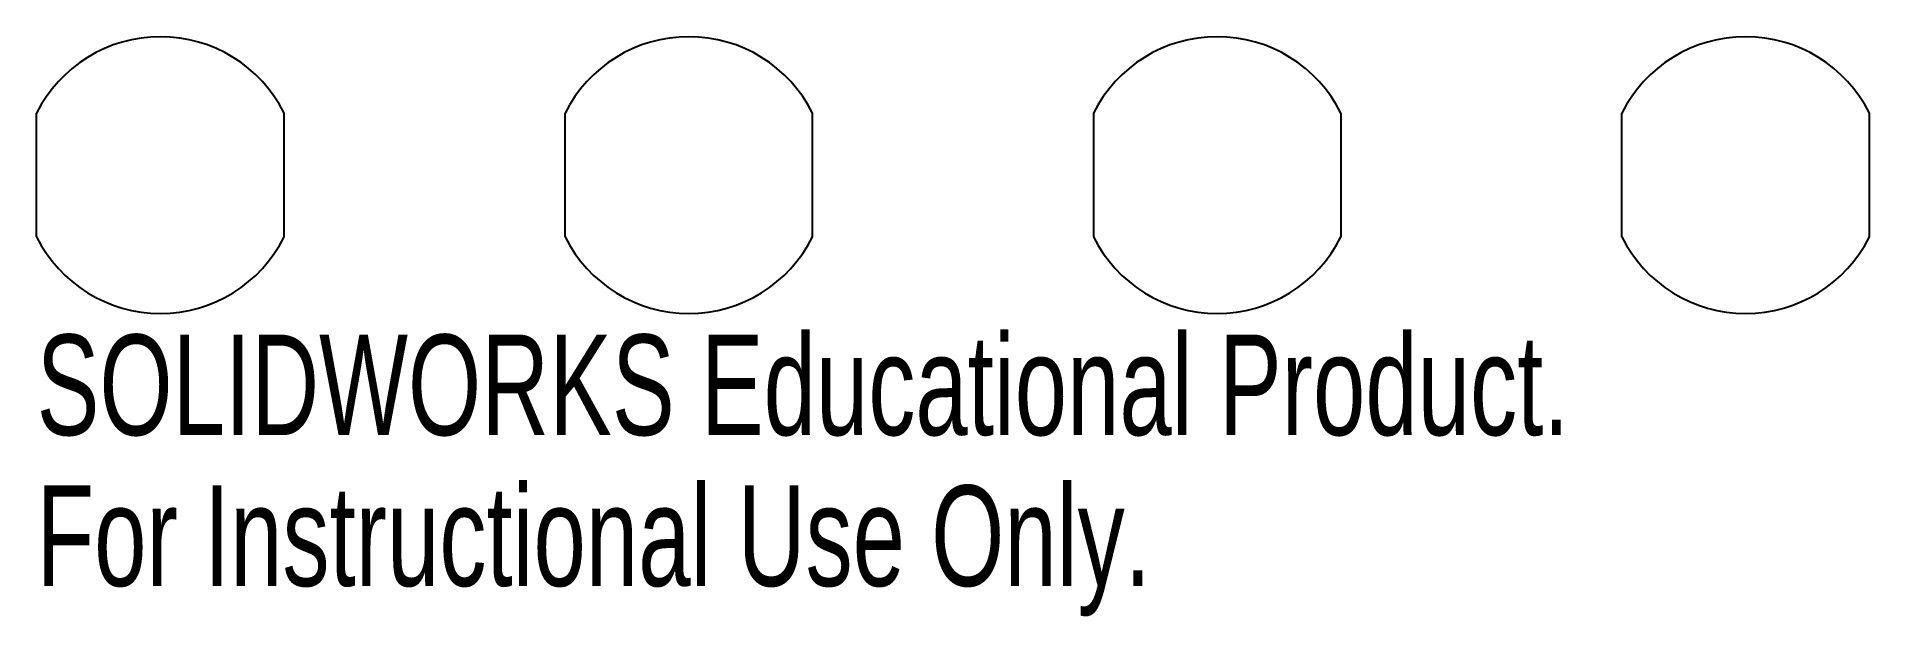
# Model space of a CAD drawing. Header units: millimetres. Extents: x -47.8 to 40.3, y -35 to -7.1.
import ezdxf

# ---------------------------------------------------------------- set-up
doc = ezdxf.new("R2010")
doc.units = ezdxf.units.MM
doc.styles.add('SLDTEXTSTYLE0', font='TXT', dxfattribs={"width": 0.7})

msp = doc.modelspace()

# ---------------------------------------------------------------- linework, layer by layer
at = {"color": 7, "linetype": 'Continuous', "lineweight": 25}
for p, q in [((-47.834, -16.711), (-47.834, -10.771)), ((-35.934, -16.711), (-35.934, -10.771)), ((-22.434, -16.711), (-22.434, -10.771)), ((-10.534, -16.711), (-10.534, -10.771)), ((2.966, -10.771), (2.966, -16.711)), ((14.866, -10.771), (14.866, -16.711)), ((28.366, -16.711), (28.366, -10.771)), ((40.266, -16.711), (40.266, -10.771))]:
    msp.add_line(p, q, dxfattribs=at)
for centre, start, end in [((-41.884, -13.741), 26.52681, 153.47319), ((-16.484, -13.741), 26.52681, 153.47319), ((8.916, -13.741), 26.52681, 153.47319), ((34.316, -13.741), 26.52681, 153.47319), ((-41.884, -13.741), 206.52681, 333.47319), ((-16.484, -13.741), 206.52681, 333.47319), ((8.916, -13.741), 206.52681, 333.47319), ((34.316, -13.741), 206.52681, 333.47319)]:
    msp.add_arc(centre, 6.65, start, end, dxfattribs=at)

# ---------------------------------------------------------------- texts
at = {"color": 7, "linetype": 'Continuous', "char_height": 4.83362, "attachment_point": 1, "style": 'SLDTEXTSTYLE0'}
for s, insert in [('SOLIDWORKS Educational Product.', (-47.834, -21.41)), ('For Instructional Use Only.', (-47.834, -28.661))]:
    msp.add_mtext(s, dxfattribs=dict(at, insert=insert))

doc.saveas('drawing.dxf')
